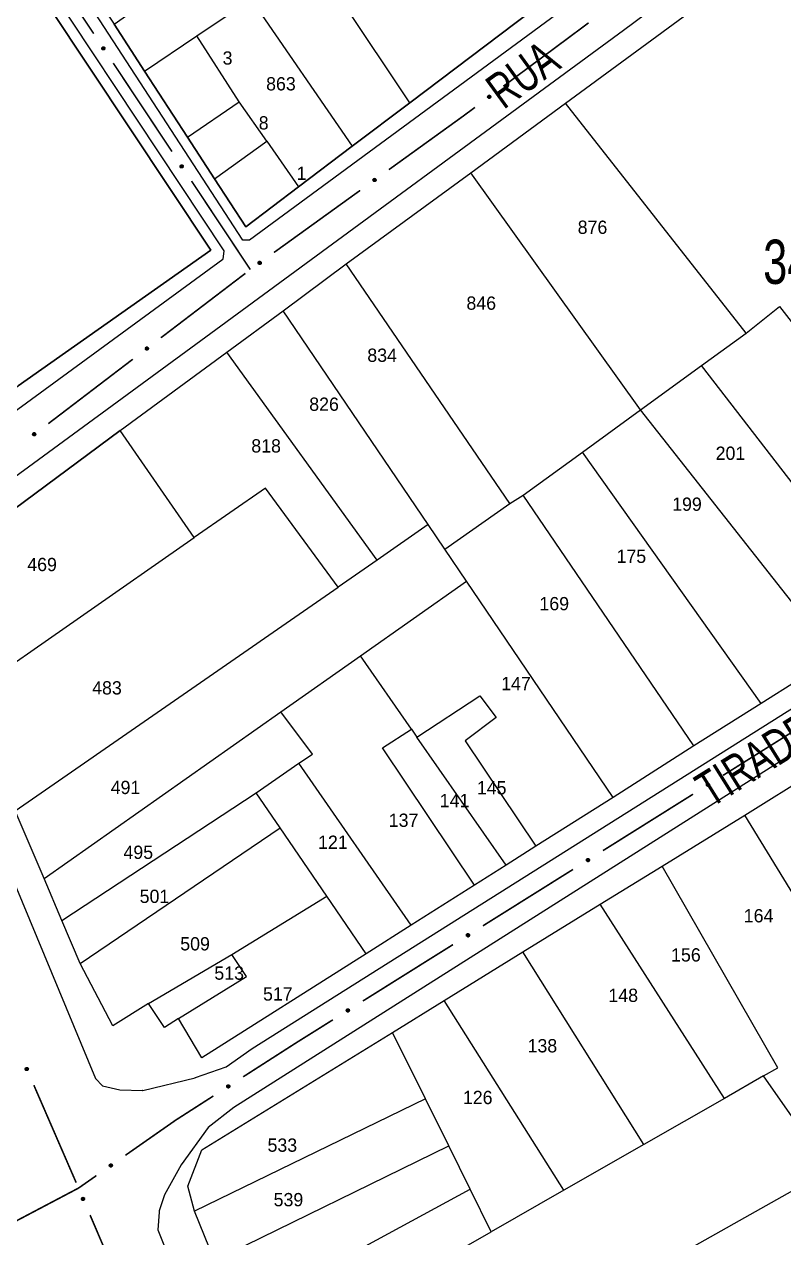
# Model space of a CAD drawing. Extents: x 200123 to 201542, y 4839549 to 4841240.
# Drawn here: x 200761.6 to 200847.4, y 4839656.7 to 4839793.9 of the extents above; entities that cross this region are included whole.
import ezdxf
from ezdxf.enums import TextEntityAlignment as Align

# ---------------------------------------------------------------- set-up
doc = ezdxf.new("R2010")
doc.units = 0
doc.header["$LTSCALE"] = 1.5
doc.header["$MEASUREMENT"] = 0
for name, color, linetype in [('CD_MALHA_LOTES', 7, 'CONTINUOUS'), ('CD_TXT_QUADRA', 2, 'CONTINUOUS'), ('RU-QUADRA', 210, 'CONTINUOUS'), ('SV-EIXO-RUA-PAV', 20, 'CONTINUOUS'), ('SV-RUA-PAVIM', 7, 'CONTINUOUS'), ('SV-TXT-RUA-PAV', 7, 'CONTINUOUS'), ('Th_NmrPort', 1, 'CONTINUOUS')]:
    doc.layers.add(name, color=color, linetype=linetype)
doc.styles.add('ARIAL', font='ARIAL.SHX')

msp = doc.modelspace()

# ---------------------------------------------------------------- linework, layer by layer
at = {"layer": 'CD_MALHA_LOTES', "linetype": 'Continuous', "flags": 128}
for points in [[(200805.17, 4839785.02), (200775, 4839830.28)], [(200829.2, 4839803.2), (200805.17, 4839785.02)], [(200759.86, 4839802.81), (200782.7, 4839768.37), (200760.93, 4839753.02)], [(200771.78, 4839793.89), (200783.49, 4839802.2)], [(200822.74, 4839784.98), (200844.66, 4839801.11)], [(200781.13, 4839792.6), (200787.24, 4839796.74)], [(200787.24, 4839796.74), (200798.67, 4839780.11)], [(200775.22, 4839788.59), (200771.78, 4839793.89)], [(200775.22, 4839788.59), (200781.13, 4839792.6)], [(200785.91, 4839785.11), (200781.13, 4839792.6)], [(200780.07, 4839781.13), (200775.22, 4839788.59)], [(200780.07, 4839781.13), (200785.91, 4839785.11)], [(200789.01, 4839780.68), (200785.91, 4839785.11)], [(200805.17, 4839785.02), (200798.67, 4839780.11)], [(200812.06, 4839777.12), (200822.74, 4839784.98)], [(200843.16, 4839758.97), (200822.74, 4839784.98)], [(200783.13, 4839776.42), (200780.07, 4839781.13)], [(200783.13, 4839776.42), (200789.01, 4839780.68)], [(200789.01, 4839780.68), (200792.61, 4839775.52)], [(200798.67, 4839780.11), (200792.61, 4839775.52)], [(200797.99, 4839766.83), (200812.06, 4839777.12)], [(200831.24, 4839750.3), (200812.06, 4839777.12)], [(200792.61, 4839775.52), (200786.65, 4839771.01), (200783.13, 4839776.42)], [(200790.86, 4839761.51), (200797.99, 4839766.83)], [(200816.45, 4839739.73), (200797.99, 4839766.83)], [(200843.16, 4839758.97), (200846.94, 4839761.99), (200869.6, 4839732.79)], [(200784.52, 4839756.84), (200790.86, 4839761.51)], [(200807.23, 4839737.34), (200790.86, 4839761.51)], [(200838.13, 4839755.31), (200843.16, 4839758.97)], [(200772.48, 4839747.97), (200784.52, 4839756.84)], [(200801.47, 4839733.34), (200784.52, 4839756.84)], [(200831.24, 4839750.3), (200838.13, 4839755.31)], [(200860.15, 4839726.8), (200838.13, 4839755.31)], [(200824.67, 4839745.52), (200831.24, 4839750.3)], [(200853.19, 4839722.39), (200831.24, 4839750.3)], [(200772.48, 4839747.97), (200749.66, 4839731.08), (200755.12, 4839717.96)], [(200780.82, 4839735.87), (200772.48, 4839747.97)], [(200817.96, 4839740.68), (200824.67, 4839745.52)], [(200844.86, 4839717.11), (200824.67, 4839745.52)], [(200797.07, 4839730.29), (200788.86, 4839741.47), (200780.82, 4839735.87)], [(200816.45, 4839739.73), (200817.96, 4839740.68)], [(200837.26, 4839712.35), (200817.96, 4839740.68)], [(200809.11, 4839734.57), (200816.45, 4839739.73)], [(200807.23, 4839737.34), (200801.47, 4839733.34)], [(200809.11, 4839734.57), (200807.23, 4839737.34)], [(200755.12, 4839717.96), (200780.82, 4839735.87)], [(200811.57, 4839730.94), (200809.11, 4839734.57)], [(200801.47, 4839733.34), (200797.07, 4839730.29)], [(200760.61, 4839705.01), (200797.07, 4839730.29)], [(200799.6, 4839722.51), (200811.57, 4839730.94)], [(200828.12, 4839706.5), (200811.57, 4839730.94)], [(200790.59, 4839716.17), (200799.6, 4839722.51)], [(200805.35, 4839714.23), (200799.6, 4839722.51)], [(200853.19, 4839722.39), (200844.86, 4839717.11)], [(200805.98, 4839713.33), (200813.09, 4839717.99), (200814.94, 4839715.53), (200811.43, 4839712.9), (200819.42, 4839700.99)], [(200844.86, 4839717.11), (200837.26, 4839712.35)], [(200763.86, 4839697.34), (200790.59, 4839716.17)], [(200794.2, 4839711.4), (200790.59, 4839716.17)], [(200812.47, 4839696.59), (200802.09, 4839712.12), (200805.35, 4839714.23)], [(200805.35, 4839714.23), (200805.98, 4839713.33)], [(200816.04, 4839698.85), (200805.98, 4839713.33)], [(200792.65, 4839710.37), (200794.2, 4839711.4)], [(200837.26, 4839712.35), (200828.12, 4839706.5)], [(200787.82, 4839707.05), (200792.65, 4839710.37)], [(200805.32, 4839692.06), (200792.65, 4839710.37)], [(200842.99, 4839704.52), (200850.71, 4839709.34)], [(200765.88, 4839692.59), (200787.82, 4839707.05)], [(200790.53, 4839703.08), (200787.82, 4839707.05)], [(200828.12, 4839706.5), (200819.42, 4839700.99)], [(200763.86, 4839697.34), (200760.61, 4839705.01)], [(200833.66, 4839698.76), (200842.99, 4839704.52)], [(200861.77, 4839673.89), (200842.99, 4839704.52)], [(200767.94, 4839687.74), (200790.53, 4839703.08)], [(200795.81, 4839695.34), (200790.53, 4839703.08)], [(200819.42, 4839700.99), (200816.04, 4839698.85)], [(200816.04, 4839698.85), (200812.47, 4839696.59)], [(200826.68, 4839694.45), (200833.66, 4839698.76)], [(200846.74, 4839675.96), (200833.66, 4839698.76)], [(200765.88, 4839692.59), (200763.86, 4839697.34)], [(200812.47, 4839696.59), (200805.32, 4839692.06)], [(200785.08, 4839688.77), (200795.81, 4839695.34)], [(200800.25, 4839688.84), (200795.81, 4839695.34)], [(200817.94, 4839689.06), (200826.68, 4839694.45)], [(200840.7, 4839672.5), (200826.68, 4839694.45)], [(200767.94, 4839687.74), (200765.88, 4839692.59)], [(200805.32, 4839692.06), (200800.25, 4839688.84)], [(200809.04, 4839683.56), (200817.94, 4839689.06)], [(200831.59, 4839667.29), (200817.94, 4839689.06)], [(200771.63, 4839680.68), (200767.94, 4839687.74)], [(200775.66, 4839683.23), (200785.08, 4839688.77)], [(200800.25, 4839688.84), (200781.7, 4839677.09), (200779.05, 4839681.51)], [(200779.05, 4839681.51), (200786.74, 4839686.27), (200785.08, 4839688.77)], [(200803.21, 4839679.96), (200809.04, 4839683.56)], [(200822.56, 4839662.12), (200809.04, 4839683.56)], [(200775.66, 4839683.23), (200771.63, 4839680.68)], [(200779.05, 4839681.51), (200777.46, 4839680.52), (200775.66, 4839683.23)], [(200780.84, 4839659.75), (200780.1, 4839662.56), (200781.68, 4839666.67), (200803.21, 4839679.96)], [(200806.94, 4839672.43), (200803.21, 4839679.96)], [(200845.13, 4839675.04), (200846.74, 4839675.96)], [(200845.13, 4839675.04), (200840.7, 4839672.5)], [(200849.14, 4839669.28), (200845.13, 4839675.04)], [(200806.94, 4839672.43), (200780.84, 4839659.75)], [(200809.57, 4839667.12), (200806.94, 4839672.43)], [(200840.7, 4839672.5), (200831.59, 4839667.29)], [(200783.1, 4839654.16), (200809.57, 4839667.12)], [(200811.98, 4839662.25), (200809.57, 4839667.12)], [(200831.59, 4839667.29), (200822.56, 4839662.12)], [(200792.22, 4839630.43), (200851.44, 4839663.77)], [(200785.64, 4839647.91), (200811.98, 4839662.25)], [(200814.37, 4839657.43), (200811.98, 4839662.25)], [(200822.56, 4839662.12), (200814.37, 4839657.43)], [(200783.1, 4839654.16), (200780.84, 4839659.75)], [(200787.79, 4839642.21), (200814.37, 4839657.43)]]:
    msp.add_lwpolyline(points, dxfattribs=at)
at = {"layer": 'RU-QUADRA', "linetype": 'Continuous', "flags": 128}
for points in [[(200693.38, 4839808.17), (200707.76, 4839788.04), (200709.62, 4839785.43), (200714.37, 4839778.78), (200717.16, 4839774.89), (200721.98, 4839768.14), (200727.02, 4839761.08), (200731.84, 4839754.34), (200736.81, 4839747.38), (200742.22, 4839739.81), (200760.93, 4839753.02), (200782.7, 4839768.37), (200759.86, 4839802.81)], [(200770.52, 4839795.83), (200771.78, 4839793.89), (200775.22, 4839788.59), (200780.07, 4839781.13), (200783.13, 4839776.42), (200786.65, 4839771.01), (200792.61, 4839775.52), (200798.67, 4839780.11), (200805.17, 4839785.02), (200829.2, 4839803.2)], [(200749.66, 4839731.08), (200772.48, 4839747.97), (200784.52, 4839756.84), (200790.86, 4839761.51), (200797.99, 4839766.83), (200812.06, 4839777.12), (200822.74, 4839784.98), (200844.66, 4839801.11)], [(200904.74, 4839755.06), (200897.48, 4839750.46), (200888.96, 4839745.06), (200869.6, 4839732.79), (200860.15, 4839726.8), (200853.19, 4839722.39), (200844.86, 4839717.11), (200837.26, 4839712.35), (200828.12, 4839706.5), (200819.42, 4839700.99), (200816.04, 4839698.85), (200812.47, 4839696.59), (200805.32, 4839692.06), (200800.25, 4839688.84), (200781.7, 4839677.09), (200779.05, 4839681.51), (200777.46, 4839680.52), (200775.66, 4839683.23), (200771.63, 4839680.68), (200767.94, 4839687.74), (200765.88, 4839692.59), (200763.86, 4839697.34), (200760.61, 4839705.01)], [(200783.1, 4839654.16), (200780.84, 4839659.75), (200780.1, 4839662.56), (200781.68, 4839666.67), (200803.21, 4839679.96), (200809.04, 4839683.56), (200817.94, 4839689.06), (200826.68, 4839694.45), (200833.66, 4839698.76), (200842.99, 4839704.52), (200850.71, 4839709.34), (200862.02, 4839716.42), (200878.21, 4839726.54), (200889.87, 4839733.83), (200904.31, 4839742.84)]]:
    msp.add_lwpolyline(points, dxfattribs=at)
at = {"layer": 'SV-EIXO-RUA-PAV', "const_width": 0.18}
for points in [[(200769.468887, 4839792.835043), (200762.83472, 4839802.834434)], [(200825.361718, 4839794.054337), (200815.735693, 4839786.889168)], [(200778.314444, 4839779.502522), (200771.680276, 4839789.501913)], [(200811.724849, 4839783.903681), (200811.29, 4839783.58)], [(200812.527018, 4839784.500779), (200811.724849, 4839783.903681)], [(200811.29, 4839783.58), (200802.809119, 4839777.460972)], [(200787.16, 4839766.17), (200780.525833, 4839776.169391)], [(200799.565303, 4839775.120532), (200789.833857, 4839768.09921)], [(200786.601365, 4839765.743515), (200777.063252, 4839758.46173)], [(200773.883881, 4839756.034468), (200764.345768, 4839748.752683)], [(200840.541342, 4839709.001542), (200850.706887, 4839715.378194)], [(200826.987282, 4839700.499339), (200837.152827, 4839706.875991)], [(200821.6, 4839697.12), (200823.598767, 4839698.373788)], [(200813.431282, 4839692.000229), (200821.057251, 4839696.779831)], [(200821.057251, 4839696.779831), (200821.6, 4839697.12)], [(200799.874003, 4839683.503159), (200810.041962, 4839689.875962)], [(200792.37, 4839678.8), (200796.484684, 4839681.378892)], [(200786.359669, 4839674.938417), (200792.248899, 4839678.722194)], [(200792.248899, 4839678.722194), (200792.37, 4839678.8)], [(200767.49053, 4839662.981083), (200762.714259, 4839673.98959)], [(200778.72, 4839670.03), (200782.994394, 4839672.776259)], [(200777.966725, 4839669.502845), (200778.72, 4839670.03)], [(200773.050912, 4839666.062673), (200777.966725, 4839669.502845)], [(200767.76, 4839662.36), (200769.773703, 4839663.769225)], [(200759.321313, 4839657.905607), (200767.280526, 4839662.106908)], [(200767.280526, 4839662.106908), (200767.76, 4839662.36)], [(200773.783493, 4839648.270599), (200769.066269, 4839659.304538)]]:
    msp.add_lwpolyline(points, dxfattribs=at)
at = {"layer": 'SV-EIXO-RUA-PAV'}
for points in [[(200770.562287, 4839790.987894), (200770.514217, 4839790.996912), (200770.474748, 4839791.014492), (200770.446048, 4839791.03863), (200770.426249, 4839791.066573), (200770.409214, 4839791.097441), (200770.398905, 4839791.132352), (200770.396046, 4839791.173634), (200770.404754, 4839791.221918), (200770.42542, 4839791.261167), (200770.44758, 4839791.290569), (200770.475528, 4839791.312892), (200770.505792, 4839791.328939), (200770.54241, 4839791.338448), (200770.584273, 4839791.340937), (200770.632613, 4839791.331006), (200770.671189, 4839791.313505), (200770.698336, 4839791.289429), (200770.720599, 4839791.26119), (200770.737614, 4839791.229467), (200770.747536, 4839791.19514), (200770.749966, 4839791.152985), (200770.739531, 4839791.105404), (200770.722516, 4839791.066729), (200770.698827, 4839791.039252), (200770.670532, 4839791.017959), (200770.639779, 4839791.000496), (200770.605117, 4839790.988672), (200770.562287, 4839790.987894)], [(200814.31234, 4839785.692462), (200814.305934, 4839785.643975), (200814.290514, 4839785.603612), (200814.267963, 4839785.57365), (200814.241132, 4839785.552369), (200814.21123, 4839785.533689), (200814.176928, 4839785.521507), (200814.135861, 4839785.51642), (200814.087177, 4839785.522504), (200814.046868, 4839785.541019), (200814.01631, 4839785.561555), (200813.992509, 4839785.588256), (200813.974849, 4839785.617608), (200813.963373, 4839785.653658), (200813.958624, 4839785.695325), (200813.965927, 4839785.744131), (200813.981316, 4839785.783598), (200814.003889, 4839785.812006), (200814.030884, 4839785.835764), (200814.06164, 4839785.854469), (200814.09538, 4839785.866233), (200814.137342, 4839785.870939), (200814.185418, 4839785.863093), (200814.224956, 4839785.848193), (200814.253674, 4839785.826025), (200814.276466, 4839785.798922), (200814.295566, 4839785.769159), (200814.309247, 4839785.735187), (200814.31234, 4839785.692462)], [(200779.407843, 4839777.655372), (200779.359774, 4839777.66439), (200779.320304, 4839777.681971), (200779.291605, 4839777.706109), (200779.271806, 4839777.734051), (200779.25477, 4839777.76492), (200779.244461, 4839777.799831), (200779.241602, 4839777.841112), (200779.25031, 4839777.889396), (200779.270977, 4839777.928645), (200779.293136, 4839777.958048), (200779.321085, 4839777.980371), (200779.351349, 4839777.996417), (200779.387966, 4839778.005927), (200779.42983, 4839778.008416), (200779.478169, 4839777.998484), (200779.516746, 4839777.980984), (200779.543892, 4839777.956907), (200779.566156, 4839777.928668), (200779.58317, 4839777.896946), (200779.593092, 4839777.862618), (200779.595522, 4839777.820464), (200779.585088, 4839777.772882), (200779.568072, 4839777.734208), (200779.544384, 4839777.70673), (200779.516088, 4839777.685437), (200779.485335, 4839777.667974), (200779.450674, 4839777.656151), (200779.407843, 4839777.655372)], [(200801.368139, 4839776.285551), (200801.361013, 4839776.237164), (200801.344995, 4839776.197035), (200801.322001, 4839776.167411), (200801.294857, 4839776.146531), (200801.26468, 4839776.128298), (200801.230201, 4839776.116627), (200801.189063, 4839776.112151), (200801.140474, 4839776.118958), (200801.100445, 4839776.13807), (200801.070196, 4839776.159058), (200801.046794, 4839776.18611), (200801.029572, 4839776.215721), (200801.018634, 4839776.251937), (200801.014504, 4839776.293671), (200801.022532, 4839776.342363), (200801.038506, 4839776.381596), (200801.061498, 4839776.409666), (200801.088843, 4839776.43302), (200801.119873, 4839776.451266), (200801.153785, 4839776.462527), (200801.195812, 4839776.466609), (200801.243766, 4839776.458049), (200801.283078, 4839776.442564), (200801.311464, 4839776.419971), (200801.33385, 4839776.392533), (200801.352506, 4839776.362489), (200801.365681, 4839776.328317), (200801.368139, 4839776.285551)], [(200788.392877, 4839766.923789), (200788.385751, 4839766.875402), (200788.369733, 4839766.835274), (200788.346739, 4839766.80565), (200788.319595, 4839766.78477), (200788.289419, 4839766.766536), (200788.254939, 4839766.754866), (200788.213801, 4839766.750389), (200788.165213, 4839766.757197), (200788.125183, 4839766.776308), (200788.094934, 4839766.797297), (200788.071532, 4839766.824348), (200788.05431, 4839766.853959), (200788.043372, 4839766.890176), (200788.039243, 4839766.931909), (200788.04727, 4839766.980601), (200788.063244, 4839767.019834), (200788.086237, 4839767.047904), (200788.113581, 4839767.071259), (200788.144612, 4839767.089504), (200788.178524, 4839767.100765), (200788.22055, 4839767.104847), (200788.268504, 4839767.096287), (200788.307817, 4839767.080802), (200788.336202, 4839767.05821), (200788.358589, 4839767.030771), (200788.377244, 4839767.000727), (200788.390419, 4839766.966556), (200788.392877, 4839766.923789)], [(200775.654568, 4839757.24779), (200775.648753, 4839757.199228), (200775.633825, 4839757.158681), (200775.611641, 4839757.128446), (200775.58507, 4839757.106841), (200775.555398, 4839757.087798), (200775.521246, 4839757.0752), (200775.480245, 4839757.069613), (200775.43149, 4839757.075105), (200775.390958, 4839757.093127), (200775.360153, 4839757.113291), (200775.336028, 4839757.139699), (200775.318013, 4839757.168834), (200775.306099, 4839757.204742), (200775.300844, 4839757.246349), (200775.307552, 4839757.29524), (200775.32246, 4839757.33489), (200775.344685, 4839757.363571), (200775.371389, 4839757.387657), (200775.401915, 4839757.406734), (200775.43551, 4839757.418908), (200775.477411, 4839757.424124), (200775.525579, 4839757.416863), (200775.565295, 4839757.402446), (200775.594281, 4839757.380629), (200775.617401, 4839757.353806), (200775.636862, 4839757.324277), (200775.650955, 4839757.290474), (200775.654568, 4839757.24779)], [(200762.926693, 4839747.541687), (200762.917919, 4839747.493572), (200762.90054, 4839747.454014), (200762.876548, 4839747.425192), (200762.848707, 4839747.405251), (200762.817926, 4839747.388059), (200762.783068, 4839747.377572), (200762.741801, 4839747.374503), (200762.693473, 4839747.382965), (200762.65412, 4839747.403432), (200762.624605, 4839747.425441), (200762.60214, 4839747.453276), (200762.585939, 4839747.483458), (200762.576244, 4839747.520027), (200762.573542, 4839747.561877), (200762.583227, 4839747.610266), (200762.600531, 4839747.648931), (200762.624469, 4839747.6762), (200762.652595, 4839747.698607), (200762.68423, 4839747.715783), (200762.718507, 4839747.725879), (200762.760649, 4839747.728524), (200762.808282, 4839747.718332), (200762.847043, 4839747.701513), (200762.874641, 4839747.677964), (200762.896077, 4839747.649778), (200762.913696, 4839747.619114), (200762.925697, 4839747.584513), (200762.926693, 4839747.541687)], [(200838.666873, 4839707.955669), (200838.677116, 4839708.003493), (200838.695698, 4839708.0425), (200838.720561, 4839708.070574), (200838.749, 4839708.089653), (200838.780294, 4839708.105894), (200838.815456, 4839708.115308), (200838.856798, 4839708.117112), (200838.904844, 4839708.107174), (200838.943552, 4839708.085512), (200838.972379, 4839708.062609), (200838.993981, 4839708.0341), (200839.00925, 4839708.003436), (200839.017821, 4839707.966587), (200839.01924, 4839707.924674), (200839.008077, 4839707.876604), (200838.989597, 4839707.838487), (200838.964836, 4839707.811964), (200838.936037, 4839707.790429), (200838.90389, 4839707.77423), (200838.869321, 4839707.765188), (200838.827118, 4839707.763835), (200838.779819, 4839707.775481), (200838.741591, 4839707.793479), (200838.714728, 4839707.817861), (200838.694164, 4839707.846691), (200838.677492, 4839707.87788), (200838.666557, 4839707.912833), (200838.666873, 4839707.955669)], [(200825.112813, 4839699.453466), (200825.123056, 4839699.50129), (200825.141638, 4839699.540297), (200825.166501, 4839699.568371), (200825.19494, 4839699.58745), (200825.226234, 4839699.603691), (200825.261396, 4839699.613106), (200825.302738, 4839699.61491), (200825.350783, 4839699.604971), (200825.389492, 4839699.583309), (200825.418319, 4839699.560406), (200825.439921, 4839699.531897), (200825.45519, 4839699.501233), (200825.463761, 4839699.464384), (200825.46518, 4839699.422471), (200825.454017, 4839699.374401), (200825.435537, 4839699.336284), (200825.410776, 4839699.309761), (200825.381977, 4839699.288226), (200825.34983, 4839699.272027), (200825.31526, 4839699.262985), (200825.273058, 4839699.261632), (200825.225758, 4839699.273278), (200825.187531, 4839699.291276), (200825.160668, 4839699.315658), (200825.140104, 4839699.344489), (200825.123432, 4839699.375677), (200825.112497, 4839699.41063), (200825.112813, 4839699.453466)], [(200811.556417, 4839690.955066), (200811.566678, 4839691.002886), (200811.585276, 4839691.041886), (200811.610149, 4839691.06995), (200811.638596, 4839691.089019), (200811.669895, 4839691.105248), (200811.705061, 4839691.114649), (200811.746403, 4839691.116438), (200811.794445, 4839691.106481), (200811.833146, 4839691.084804), (200811.861964, 4839691.061891), (200811.883555, 4839691.033373), (200811.898812, 4839691.002703), (200811.907369, 4839690.965851), (200811.908773, 4839690.923938), (200811.897592, 4839690.875872), (200811.879097, 4839690.837762), (200811.854326, 4839690.811248), (200811.825519, 4839690.789724), (200811.793366, 4839690.773537), (200811.758793, 4839690.764508), (200811.71659, 4839690.763171), (200811.669295, 4839690.774835), (200811.631074, 4839690.792848), (200811.60422, 4839690.81724), (200811.583667, 4839690.846078), (200811.567007, 4839690.877273), (200811.556085, 4839690.91223), (200811.556417, 4839690.955066)], [(200797.999139, 4839682.457996), (200798.0094, 4839682.505816), (200798.027997, 4839682.544817), (200798.05287, 4839682.572881), (200798.081317, 4839682.591949), (200798.112616, 4839682.608179), (200798.147783, 4839682.61758), (200798.189125, 4839682.619368), (200798.237167, 4839682.609411), (200798.275867, 4839682.587734), (200798.304685, 4839682.564821), (200798.326276, 4839682.536303), (200798.341533, 4839682.505633), (200798.350091, 4839682.468782), (200798.351494, 4839682.426868), (200798.340313, 4839682.378802), (200798.321819, 4839682.340692), (200798.297047, 4839682.314179), (200798.26824, 4839682.292654), (200798.236087, 4839682.276468), (200798.201514, 4839682.267439), (200798.159311, 4839682.266102), (200798.112016, 4839682.277766), (200798.073795, 4839682.295778), (200798.046941, 4839682.320171), (200798.026389, 4839682.349008), (200798.009729, 4839682.380203), (200797.998807, 4839682.41516), (200797.999139, 4839682.457996)], [(200761.874416, 4839675.648717), (200761.828675, 4839675.666032), (200761.792904, 4839675.690267), (200761.768886, 4839675.719067), (200761.754299, 4839675.750051), (200761.742945, 4839675.783429), (200761.738923, 4839675.819608), (200761.743353, 4839675.860751), (200761.7604, 4839675.906757), (200761.787635, 4839675.94177), (200761.81461, 4839675.966827), (200761.846042, 4839675.983898), (200761.878653, 4839675.994384), (200761.916371, 4839675.997319), (200761.958022, 4839675.992423), (200762.003868, 4839675.974162), (200762.038774, 4839675.950162), (200762.061274, 4839675.921696), (200762.078236, 4839675.889987), (200762.089419, 4839675.855771), (200762.093162, 4839675.820235), (200762.088156, 4839675.778308), (200762.069533, 4839675.733297), (200762.045994, 4839675.698209), (200762.017851, 4839675.675315), (200761.986258, 4839675.659319), (200761.952917, 4839675.647524), (200761.916718, 4839675.641967), (200761.874416, 4839675.648717)], [(200784.496648, 4839673.872286), (200784.506372, 4839673.920218), (200784.52453, 4839673.959425), (200784.549087, 4839673.987766), (200784.577318, 4839674.007152), (200784.608433, 4839674.023732), (200784.643492, 4839674.033527), (200784.684811, 4839674.035779), (200784.732962, 4839674.026363), (200784.771903, 4839674.005121), (200784.800977, 4839673.982532), (200784.822886, 4839673.954259), (200784.838487, 4839673.923762), (200784.847457, 4839673.887008), (200784.84933, 4839673.845113), (200784.838689, 4839673.796925), (200784.820623, 4839673.758609), (200784.796151, 4839673.73182), (200784.767587, 4839673.709974), (200784.735618, 4839673.693428), (200784.701148, 4839673.684011), (200784.658963, 4839673.682201), (200784.61154, 4839673.693334), (200784.57312, 4839673.710916), (200784.545994, 4839673.735006), (200784.525119, 4839673.763611), (200784.50811, 4839673.794617), (200784.496796, 4839673.829449), (200784.496648, 4839673.872286)], [(200771.231474, 4839664.923757), (200771.239296, 4839664.972036), (200771.255891, 4839665.01193), (200771.279309, 4839665.041219), (200771.306752, 4839665.061706), (200771.337188, 4839665.079502), (200771.371832, 4839665.090675), (200771.41303, 4839665.094558), (200771.461515, 4839665.087051), (200771.501265, 4839665.067365), (200771.531209, 4839665.045943), (200771.554219, 4839665.018557), (200771.571012, 4839664.9887), (200771.581427, 4839664.95233), (200771.584954, 4839664.910541), (200771.576226, 4839664.86197), (200771.559688, 4839664.822971), (200771.536294, 4839664.795236), (200771.508615, 4839664.772278), (200771.477325, 4839664.754481), (200771.443254, 4839664.74371), (200771.401173, 4839664.740234), (200771.353348, 4839664.749484), (200771.314263, 4839664.765535), (200771.286206, 4839664.788534), (200771.264217, 4839664.816292), (200771.245996, 4839664.846602), (200771.233315, 4839664.880959), (200771.231474, 4839664.923757)], [(200768.235328, 4839660.968141), (200768.189681, 4839660.985701), (200768.15404, 4839661.010127), (200768.130177, 4839661.039055), (200768.115755, 4839661.070117), (200768.104581, 4839661.103556), (200768.100752, 4839661.139755), (200768.105403, 4839661.180874), (200768.122696, 4839661.226788), (200768.150118, 4839661.261654), (200768.177227, 4839661.286567), (200768.208751, 4839661.303469), (200768.241417, 4839661.313781), (200768.27915, 4839661.316514), (200768.320774, 4839661.311394), (200768.366522, 4839661.292887), (200768.401299, 4839661.268701), (200768.423646, 4839661.240114), (200768.440438, 4839661.208315), (200768.451437, 4839661.17404), (200768.45499, 4839661.138484), (200768.44976, 4839661.096585), (200768.430896, 4839661.051674), (200768.407169, 4839661.016712), (200768.378903, 4839660.99397), (200768.347225, 4839660.978143), (200768.313822, 4839660.966527), (200768.277594, 4839660.961164), (200768.235328, 4839660.968141)]]:
    msp.add_lwpolyline(points, close=True, dxfattribs=at)
for points in [[(200770.562287, 4839790.987894), (200770.396046, 4839791.173634)], [(200770.514217, 4839790.996912), (200770.398905, 4839791.132352)], [(200770.536303, 4839790.99387), (200770.401915, 4839791.147063)], [(200770.584736, 4839790.989978), (200770.403916, 4839791.195879)], [(200770.605117, 4839790.988672), (200770.404754, 4839791.221918)], [(200770.474748, 4839791.014492), (200770.409214, 4839791.097441)], [(200770.491674, 4839791.006837), (200770.409775, 4839791.108065)], [(200770.619951, 4839790.998604), (200770.417254, 4839791.237479)], [(200770.639779, 4839791.000496), (200770.42542, 4839791.261167)], [(200770.652149, 4839791.011778), (200770.437764, 4839791.270737)], [(200770.670532, 4839791.017959), (200770.44758, 4839791.290569)], [(200770.683603, 4839791.031009), (200770.464703, 4839791.30171)], [(200770.698827, 4839791.039252), (200770.475528, 4839791.312892)], [(200770.709394, 4839791.056308), (200770.492747, 4839791.318678)], [(200770.722516, 4839791.066729), (200770.505792, 4839791.328939)], [(200770.730659, 4839791.088429), (200770.52759, 4839791.330333)], [(200770.739531, 4839791.105404), (200770.54241, 4839791.338448)], [(200770.741351, 4839791.131548), (200770.565451, 4839791.337439)], [(200770.749966, 4839791.152985), (200770.584273, 4839791.340937)], [(200770.743724, 4839791.177336), (200770.613119, 4839791.329764)], [(200770.747536, 4839791.19514), (200770.632613, 4839791.331006)], [(200770.739646, 4839791.215568), (200770.655856, 4839791.31718)], [(200770.737614, 4839791.229467), (200770.671189, 4839791.313505)], [(200814.137342, 4839785.870939), (200813.958624, 4839785.695325)], [(200814.159213, 4839785.863496), (200813.963135, 4839785.67672)], [(200814.185418, 4839785.863093), (200813.963373, 4839785.653658)], [(200814.09538, 4839785.866233), (200813.965927, 4839785.744131)], [(200814.113364, 4839785.863389), (200813.968222, 4839785.724733)], [(200814.202848, 4839785.855151), (200813.972279, 4839785.639299)], [(200814.224956, 4839785.848193), (200813.974849, 4839785.617608)], [(200814.075408, 4839785.85725), (200813.978476, 4839785.768088)], [(200814.06164, 4839785.854469), (200813.981316, 4839785.783598)], [(200814.236072, 4839785.835654), (200813.9858, 4839785.605136)], [(200814.253674, 4839785.826025), (200813.992509, 4839785.588256)], [(200814.262728, 4839785.811269), (200814.00426, 4839785.578052)], [(200814.276466, 4839785.798922), (200814.01631, 4839785.561555)], [(200814.283632, 4839785.7809), (200814.036644, 4839785.552827)], [(200814.295566, 4839785.769159), (200814.046868, 4839785.541019)], [(200814.298528, 4839785.749462), (200814.070963, 4839785.534145)], [(200814.309247, 4839785.735187), (200814.087177, 4839785.522504)], [(200814.309045, 4839785.714765), (200814.113223, 4839785.523076)], [(200814.31234, 4839785.692462), (200814.135861, 4839785.51642)], [(200814.307778, 4839785.666192), (200814.162075, 4839785.523717)], [(200814.305934, 4839785.643975), (200814.176928, 4839785.521507)], [(200814.297243, 4839785.620928), (200814.200591, 4839785.533675)], [(200814.290514, 4839785.603612), (200814.21123, 4839785.533689)], [(200779.407843, 4839777.655372), (200779.241602, 4839777.841112)], [(200779.359774, 4839777.66439), (200779.244461, 4839777.799831)], [(200779.381859, 4839777.661348), (200779.247471, 4839777.814542)], [(200779.430292, 4839777.657456), (200779.249472, 4839777.863358)], [(200779.450674, 4839777.656151), (200779.25031, 4839777.889396)], [(200779.320304, 4839777.681971), (200779.25477, 4839777.76492)], [(200779.337231, 4839777.674315), (200779.255332, 4839777.775544)], [(200779.465507, 4839777.666082), (200779.26281, 4839777.904958)], [(200779.485335, 4839777.667974), (200779.270977, 4839777.928645)], [(200779.497705, 4839777.679256), (200779.283321, 4839777.938216)], [(200779.516088, 4839777.685437), (200779.293136, 4839777.958048)], [(200779.529159, 4839777.698487), (200779.31026, 4839777.969189)], [(200779.544384, 4839777.70673), (200779.321085, 4839777.980371)], [(200779.55495, 4839777.723786), (200779.338303, 4839777.986157)], [(200779.568072, 4839777.734208), (200779.351349, 4839777.996417)], [(200779.576215, 4839777.755907), (200779.373146, 4839777.997811)], [(200779.585088, 4839777.772882), (200779.387966, 4839778.005927)], [(200779.586908, 4839777.799027), (200779.411007, 4839778.004917)], [(200779.595522, 4839777.820464), (200779.42983, 4839778.008416)], [(200779.58928, 4839777.844814), (200779.458675, 4839777.997242)], [(200779.593092, 4839777.862618), (200779.478169, 4839777.998484)], [(200779.585202, 4839777.883047), (200779.501412, 4839777.984658)], [(200779.58317, 4839777.896946), (200779.516746, 4839777.980984)], [(200801.195812, 4839776.466609), (200801.014504, 4839776.293671)], [(200801.243766, 4839776.458049), (200801.018634, 4839776.251937)], [(200801.21757, 4839776.458842), (200801.018738, 4839776.275)], [(200801.153785, 4839776.462527), (200801.022532, 4839776.342363)], [(200801.171725, 4839776.459416), (200801.024538, 4839776.322932)], [(200801.261076, 4839776.449849), (200801.027325, 4839776.237447)], [(200801.283078, 4839776.442564), (200801.029572, 4839776.215721)], [(200801.133682, 4839776.453842), (200801.035435, 4839776.36613)], [(200801.119873, 4839776.451266), (200801.038506, 4839776.381596)], [(200801.294007, 4839776.429861), (200801.040337, 4839776.203088)], [(200801.311464, 4839776.419971), (200801.046794, 4839776.18611)], [(200801.320298, 4839776.405082), (200801.058392, 4839776.175732)], [(200801.33385, 4839776.392533), (200801.070196, 4839776.159058)], [(200801.340748, 4839776.374406), (200801.090398, 4839776.150029)], [(200801.352506, 4839776.362489), (200801.100445, 4839776.13807)], [(200801.355175, 4839776.34275), (200801.124435, 4839776.130839)], [(200801.365681, 4839776.328317), (200801.140474, 4839776.118958)], [(200801.365176, 4839776.3079), (200801.166526, 4839776.119142)], [(200801.368139, 4839776.285551), (200801.189063, 4839776.112151)], [(200801.363186, 4839776.259352), (200801.215383, 4839776.119058)], [(200801.361013, 4839776.237164), (200801.230201, 4839776.116627)], [(200801.35198, 4839776.214249), (200801.254042, 4839776.128443)], [(200801.344995, 4839776.197035), (200801.26468, 4839776.128298)], [(200788.22055, 4839767.104847), (200788.039243, 4839766.931909)], [(200788.268504, 4839767.096287), (200788.043372, 4839766.890176)], [(200788.242308, 4839767.09708), (200788.043477, 4839766.913239)], [(200788.178524, 4839767.100765), (200788.04727, 4839766.980601)], [(200788.196463, 4839767.097655), (200788.049276, 4839766.961171)], [(200788.285814, 4839767.088087), (200788.052063, 4839766.875685)], [(200788.307817, 4839767.080802), (200788.05431, 4839766.853959)], [(200788.15842, 4839767.09208), (200788.060174, 4839767.004368)], [(200788.144612, 4839767.089504), (200788.063244, 4839767.019834)], [(200788.318745, 4839767.068099), (200788.065075, 4839766.841326)], [(200788.336202, 4839767.05821), (200788.071532, 4839766.824348)], [(200788.345036, 4839767.04332), (200788.08313, 4839766.81397)], [(200788.358589, 4839767.030771), (200788.094934, 4839766.797297)], [(200788.365486, 4839767.012645), (200788.115136, 4839766.788267)], [(200788.377244, 4839767.000727), (200788.125183, 4839766.776308)], [(200788.379913, 4839766.980988), (200788.149173, 4839766.769077)], [(200788.390419, 4839766.966556), (200788.165213, 4839766.757197)], [(200788.389914, 4839766.946139), (200788.191264, 4839766.757381)], [(200788.392877, 4839766.923789), (200788.213801, 4839766.750389)], [(200788.387925, 4839766.89759), (200788.240121, 4839766.757296)], [(200788.385751, 4839766.875402), (200788.254939, 4839766.754866)], [(200788.376719, 4839766.852488), (200788.278781, 4839766.766681)], [(200788.369733, 4839766.835274), (200788.289419, 4839766.766536)], [(200775.477411, 4839757.424124), (200775.300844, 4839757.246349)], [(200775.499371, 4839757.416948), (200775.305581, 4839757.227799)], [(200775.525579, 4839757.416863), (200775.306099, 4839757.204742)], [(200775.43551, 4839757.418908), (200775.307552, 4839757.29524)], [(200775.453527, 4839757.416283), (200775.310082, 4839757.275871)], [(200775.543104, 4839757.409134), (200775.315179, 4839757.190492)], [(200775.565295, 4839757.402446), (200775.318013, 4839757.168834)], [(200775.415648, 4839757.409682), (200775.319809, 4839757.319347)], [(200775.401915, 4839757.406734), (200775.32246, 4839757.33489)], [(200775.576563, 4839757.390043), (200775.329115, 4839757.156497)], [(200775.594281, 4839757.380629), (200775.336028, 4839757.139699)], [(200775.603514, 4839757.365984), (200775.347903, 4839757.129639)], [(200775.617401, 4839757.353806), (200775.360153, 4839757.113291)], [(200775.624786, 4839757.335872), (200775.380592, 4839757.10481)], [(200775.636862, 4839757.324277), (200775.390958, 4839757.093127)], [(200775.640063, 4839757.304618), (200775.415135, 4839757.086547)], [(200775.650955, 4839757.290474), (200775.43149, 4839757.075105)], [(200775.651002, 4839757.270051), (200775.457527, 4839757.075993)], [(200775.654568, 4839757.24779), (200775.480245, 4839757.069613)], [(200775.650326, 4839757.221467), (200775.506368, 4839757.077229)], [(200775.648753, 4839757.199228), (200775.521246, 4839757.0752)], [(200775.640343, 4839757.176078), (200775.54476, 4839757.087655)], [(200775.633825, 4839757.158681), (200775.555398, 4839757.087798)], [(200762.760649, 4839747.728524), (200762.573542, 4839747.561877)], [(200762.808282, 4839747.718332), (200762.576244, 4839747.520027)], [(200762.782129, 4839747.720018), (200762.577136, 4839747.543073)], [(200762.718507, 4839747.725879), (200762.583227, 4839747.610266)], [(200762.825302, 4839747.709545), (200762.584435, 4839747.505248)], [(200762.73633, 4839747.722158), (200762.584569, 4839747.590779)], [(200762.847043, 4839747.701513), (200762.585939, 4839747.483458)], [(200762.857531, 4839747.688444), (200762.596267, 4839747.470465)], [(200762.698119, 4839747.717885), (200762.596935, 4839747.633579)], [(200762.68423, 4839747.715783), (200762.600531, 4839747.648931)], [(200762.874641, 4839747.677964), (200762.60214, 4839747.453276)], [(200762.882961, 4839747.662782), (200762.613377, 4839747.442508)], [(200762.896077, 4839747.649778), (200762.624605, 4839747.425441)], [(200762.902352, 4839747.631426), (200762.644487, 4839747.415727)], [(200762.913696, 4839747.619114), (200762.65412, 4839747.403432)], [(200762.91569, 4839747.599296), (200762.677849, 4839747.395386)], [(200762.925697, 4839747.584513), (200762.693473, 4839747.382965)], [(200762.924495, 4839747.564125), (200762.719516, 4839747.38226)], [(200762.926693, 4839747.541687), (200762.741801, 4839747.374503)], [(200762.920849, 4839747.515673), (200762.768341, 4839747.380507)], [(200762.917919, 4839747.493572), (200762.783068, 4839747.377572)], [(200762.90811, 4839747.470979), (200762.807299, 4839747.388566)], [(200762.90054, 4839747.454014), (200762.817926, 4839747.388059)], [(200838.666557, 4839707.912833), (200838.904844, 4839708.107174)], [(200838.666873, 4839707.955669), (200838.856798, 4839708.117112)], [(200838.668383, 4839707.933174), (200838.878835, 4839708.108677)], [(200838.673511, 4839707.981492), (200838.830086, 4839708.111924)], [(200838.676107, 4839707.89775), (200838.920081, 4839708.094281)], [(200838.677116, 4839708.003493), (200838.815456, 4839708.115308)], [(200838.677492, 4839707.87788), (200838.943552, 4839708.085512)], [(200838.687613, 4839708.025775), (200838.7909, 4839708.105062)], [(200838.688454, 4839707.865226), (200838.952804, 4839708.072928)], [(200838.694164, 4839707.846691), (200838.972379, 4839708.062609)], [(200838.695698, 4839708.0425), (200838.780294, 4839708.105894)], [(200838.706876, 4839707.833291), (200838.983079, 4839708.045207)], [(200838.714728, 4839707.817861), (200838.993981, 4839708.0341)], [(200838.731508, 4839707.806863), (200838.999325, 4839708.016739)], [(200838.741591, 4839707.793479), (200839.00925, 4839708.003436)], [(200838.763075, 4839707.784785), (200839.010086, 4839707.981609)], [(200838.779819, 4839707.775481), (200839.017821, 4839707.966587)], [(200838.805908, 4839707.772994), (200839.016223, 4839707.943579)], [(200838.827118, 4839707.763835), (200839.01924, 4839707.924674)], [(200838.85162, 4839707.769453), (200839.007333, 4839707.896123)], [(200838.869321, 4839707.765188), (200839.008077, 4839707.876604)], [(200838.889944, 4839707.772553), (200838.993662, 4839707.853721)], [(200838.90389, 4839707.77423), (200838.989597, 4839707.838487)], [(200825.112497, 4839699.41063), (200825.350783, 4839699.604971)], [(200825.112813, 4839699.453466), (200825.302738, 4839699.61491)], [(200825.114323, 4839699.430971), (200825.324775, 4839699.606474)], [(200825.119451, 4839699.479289), (200825.276026, 4839699.609721)], [(200825.122047, 4839699.395547), (200825.36602, 4839699.592078)], [(200825.123056, 4839699.50129), (200825.261396, 4839699.613106)], [(200825.123432, 4839699.375677), (200825.389492, 4839699.583309)], [(200825.133553, 4839699.523572), (200825.23684, 4839699.602859)], [(200825.134394, 4839699.363023), (200825.398744, 4839699.570725)], [(200825.140104, 4839699.344489), (200825.418319, 4839699.560406)], [(200825.141638, 4839699.540297), (200825.226234, 4839699.603691)], [(200825.152816, 4839699.331088), (200825.429019, 4839699.543004)], [(200825.160668, 4839699.315658), (200825.439921, 4839699.531897)], [(200825.177448, 4839699.30466), (200825.445265, 4839699.514536)], [(200825.187531, 4839699.291276), (200825.45519, 4839699.501233)], [(200825.209015, 4839699.282582), (200825.456026, 4839699.479407)], [(200825.225758, 4839699.273278), (200825.463761, 4839699.464384)], [(200825.251848, 4839699.270791), (200825.462163, 4839699.441376)], [(200825.273058, 4839699.261632), (200825.46518, 4839699.422471)], [(200825.29756, 4839699.26725), (200825.453273, 4839699.39392)], [(200825.31526, 4839699.262985), (200825.454017, 4839699.374401)], [(200825.335884, 4839699.270351), (200825.439602, 4839699.351519)], [(200825.34983, 4839699.272027), (200825.435537, 4839699.336284)], [(200811.556085, 4839690.91223), (200811.794445, 4839691.106481)], [(200811.556417, 4839690.955066), (200811.746403, 4839691.116438)], [(200811.557919, 4839690.932571), (200811.768437, 4839691.107994)], [(200811.563065, 4839690.980886), (200811.71969, 4839691.111259)], [(200811.565629, 4839690.897144), (200811.809677, 4839691.093582)], [(200811.566678, 4839691.002886), (200811.705061, 4839691.114649)], [(200811.567007, 4839690.877273), (200811.833146, 4839691.084804)], [(200811.577184, 4839691.025164), (200811.680501, 4839691.104412)], [(200811.577965, 4839690.864615), (200811.842393, 4839691.072216)], [(200811.583667, 4839690.846078), (200811.861964, 4839691.061891)], [(200811.585276, 4839691.041886), (200811.669895, 4839691.105248)], [(200811.596374, 4839690.832673), (200811.872657, 4839691.044484)], [(200811.60422, 4839690.81724), (200811.883555, 4839691.033373)], [(200811.620996, 4839690.806235), (200811.888893, 4839691.01601)], [(200811.631074, 4839690.792848), (200811.898812, 4839691.002703)], [(200811.652555, 4839690.784145), (200811.89964, 4839690.980877)], [(200811.669295, 4839690.774835), (200811.907369, 4839690.965851)], [(200811.695383, 4839690.772339), (200811.905763, 4839690.942844)], [(200811.71659, 4839690.763171), (200811.908773, 4839690.923938)], [(200811.741094, 4839690.76878), (200811.896855, 4839690.895391)], [(200811.758793, 4839690.764508), (200811.897592, 4839690.875872)], [(200811.779419, 4839690.771866), (200811.883168, 4839690.852995)], [(200811.793366, 4839690.773537), (200811.879097, 4839690.837762)], [(200797.998807, 4839682.41516), (200798.237167, 4839682.609411)], [(200797.999139, 4839682.457996), (200798.189125, 4839682.619368)], [(200798.00064, 4839682.435501), (200798.211158, 4839682.610924)], [(200798.005786, 4839682.483817), (200798.162411, 4839682.614189)], [(200798.008351, 4839682.400074), (200798.252399, 4839682.596512)], [(200798.0094, 4839682.505816), (200798.147783, 4839682.61758)], [(200798.009729, 4839682.380203), (200798.275867, 4839682.587734)], [(200798.019905, 4839682.528094), (200798.123222, 4839682.607342)], [(200798.020686, 4839682.367546), (200798.285114, 4839682.575147)], [(200798.026389, 4839682.349008), (200798.304685, 4839682.564821)], [(200798.027997, 4839682.544817), (200798.112616, 4839682.608179)], [(200798.039095, 4839682.335604), (200798.315379, 4839682.547414)], [(200798.046941, 4839682.320171), (200798.326276, 4839682.536303)], [(200798.063717, 4839682.309166), (200798.331614, 4839682.518941)], [(200798.073795, 4839682.295778), (200798.341533, 4839682.505633)], [(200798.095277, 4839682.287076), (200798.342362, 4839682.483807)], [(200798.112016, 4839682.277766), (200798.350091, 4839682.468782)], [(200798.138105, 4839682.275269), (200798.348484, 4839682.445774)], [(200798.159311, 4839682.266102), (200798.351494, 4839682.426868)], [(200798.183815, 4839682.271711), (200798.339577, 4839682.398322)], [(200798.201514, 4839682.267439), (200798.340313, 4839682.378802)], [(200798.222141, 4839682.274796), (200798.325889, 4839682.355925)], [(200798.236087, 4839682.276468), (200798.321819, 4839682.340692)], [(200761.828675, 4839675.666032), (200761.738923, 4839675.819608)], [(200761.792904, 4839675.690267), (200761.742945, 4839675.783429)], [(200761.874416, 4839675.648717), (200761.743353, 4839675.860751)], [(200761.849884, 4839675.659161), (200761.744468, 4839675.833562)], [(200761.808224, 4839675.679759), (200761.745363, 4839675.79379)], [(200761.896882, 4839675.646829), (200761.755005, 4839675.881269)], [(200761.916718, 4839675.641967), (200761.7604, 4839675.906757)], [(200761.933065, 4839675.649141), (200761.775438, 4839675.919883)], [(200761.952917, 4839675.647524), (200761.787635, 4839675.94177)], [(200761.967075, 4839675.65646), (200761.801467, 4839675.949025)], [(200761.986258, 4839675.659319), (200761.81461, 4839675.966827)], [(200762.001416, 4839675.669872), (200761.833423, 4839675.974789)], [(200762.017851, 4839675.675315), (200761.846042, 4839675.983898)], [(200762.031247, 4839675.690252), (200761.864009, 4839675.986572)], [(200762.045994, 4839675.698209), (200761.878653, 4839675.994384)], [(200762.057819, 4839675.718142), (200761.900357, 4839675.991931)], [(200762.069533, 4839675.733297), (200761.916371, 4839675.997319)], [(200762.075913, 4839675.758716), (200761.938878, 4839675.992282)], [(200762.088156, 4839675.778308), (200761.958022, 4839675.992423)], [(200762.086285, 4839675.803376), (200761.984459, 4839675.97636)], [(200762.093162, 4839675.820235), (200762.003868, 4839675.974162)], [(200762.08898, 4839675.841731), (200762.024324, 4839675.956471)], [(200762.089419, 4839675.855771), (200762.038774, 4839675.950162)], [(200784.496648, 4839673.872286), (200784.684811, 4839674.035779)], [(200784.496796, 4839673.829449), (200784.732962, 4839674.026363)], [(200784.498402, 4839673.849809), (200784.706939, 4839674.027583)], [(200784.503005, 4839673.89818), (200784.658157, 4839674.030301)], [(200784.506372, 4839673.920218), (200784.643492, 4839674.033527)], [(200784.506509, 4839673.814471), (200784.748338, 4839674.013635)], [(200784.50811, 4839673.794617), (200784.771903, 4839674.005121)], [(200784.516627, 4839673.942613), (200784.619048, 4839674.023015)], [(200784.519208, 4839673.782083), (200784.781291, 4839673.992638)], [(200784.52453, 4839673.959425), (200784.608433, 4839674.023732)], [(200784.525119, 4839673.763611), (200784.800977, 4839673.982532)], [(200784.537975, 4839673.75035), (200784.811865, 4839673.965247)], [(200784.545994, 4839673.735006), (200784.822886, 4839673.954259)], [(200784.562892, 4839673.72419), (200784.828419, 4839673.936957)], [(200784.57312, 4839673.710916), (200784.838487, 4839673.923762)], [(200784.594697, 4839673.702455), (200784.83956, 4839673.901946)], [(200784.61154, 4839673.693334), (200784.847457, 4839673.887008)], [(200784.637655, 4839673.69113), (200784.846109, 4839673.863985)], [(200784.658963, 4839673.682201), (200784.84933, 4839673.845113)], [(200784.683402, 4839673.688084), (200784.837734, 4839673.816435)], [(200784.701148, 4839673.684011), (200784.838689, 4839673.796925)], [(200784.721691, 4839673.6916), (200784.824523, 4839673.773887)], [(200784.735618, 4839673.693428), (200784.820623, 4839673.758609)], [(200771.231474, 4839664.923757), (200771.41303, 4839665.094558)], [(200771.233315, 4839664.880959), (200771.461515, 4839665.087051)], [(200771.234114, 4839664.901367), (200771.435464, 4839665.087243)], [(200771.236803, 4839664.949882), (200771.386613, 4839665.088031)], [(200771.239296, 4839664.972036), (200771.371832, 4839665.090675)], [(200771.243612, 4839664.866377), (200771.477382, 4839665.074941)], [(200771.245996, 4839664.846602), (200771.501265, 4839665.067365)], [(200771.248658, 4839664.994818), (200771.347823, 4839665.079205)], [(200771.255891, 4839665.01193), (200771.337188, 4839665.079502)], [(200771.257581, 4839664.834516), (200771.511139, 4839665.055262)], [(200771.264217, 4839664.816292), (200771.531209, 4839665.045943)], [(200771.277587, 4839664.803549), (200771.542771, 4839665.029101)], [(200771.286206, 4839664.788534), (200771.554219, 4839665.018557)], [(200771.303519, 4839664.778394), (200771.56043, 4839665.001487)], [(200771.314263, 4839664.765535), (200771.571012, 4839664.9887)], [(200771.336158, 4839664.757933), (200771.572946, 4839664.966944)], [(200771.353348, 4839664.749484), (200771.581427, 4839664.95233)], [(200771.379529, 4839664.748314), (200771.58099, 4839664.929271)], [(200771.401173, 4839664.740234), (200771.584954, 4839664.910541)], [(200771.425361, 4839664.747079), (200771.574501, 4839664.881427)], [(200771.443254, 4839664.74371), (200771.576226, 4839664.86197)], [(200771.463481, 4839664.752105), (200771.562981, 4839664.838391)], [(200771.477325, 4839664.754481), (200771.559688, 4839664.822971)], [(200768.189681, 4839660.985701), (200768.100752, 4839661.139755)], [(200768.15404, 4839661.010127), (200768.104581, 4839661.103556)], [(200768.235328, 4839660.968141), (200768.105403, 4839661.180874)], [(200768.210852, 4839660.978716), (200768.106372, 4839661.15368)], [(200768.169303, 4839660.999537), (200768.107054, 4839661.113903)], [(200768.257784, 4839660.966133), (200768.117165, 4839661.20133)], [(200768.277594, 4839660.961164), (200768.122696, 4839661.226788)], [(200768.293978, 4839660.968251), (200768.137804, 4839661.239833)], [(200768.313822, 4839660.966527), (200768.150118, 4839661.261654)], [(200768.328027, 4839660.975387), (200768.163988, 4839661.268835)], [(200768.347225, 4839660.978143), (200768.177227, 4839661.286567)], [(200768.36244, 4839660.988615), (200768.196083, 4839661.294428)], [(200768.378903, 4839660.99397), (200768.208751, 4839661.303469)], [(200768.392379, 4839661.008835), (200768.226731, 4839661.306047)], [(200768.407169, 4839661.016712), (200768.241417, 4839661.313781)], [(200768.4191, 4839661.036583), (200768.263107, 4839661.311211)], [(200768.430896, 4839661.051674), (200768.27915, 4839661.316514)], [(200768.437411, 4839661.077059), (200768.301629, 4839661.311356)], [(200768.44976, 4839661.096585), (200768.320774, 4839661.311394)], [(200768.448022, 4839661.121663), (200768.347124, 4839661.29519)], [(200768.45499, 4839661.138484), (200768.366522, 4839661.292887)], [(200768.450923, 4839661.160003), (200768.386882, 4839661.275087)], [(200768.451437, 4839661.17404), (200768.401299, 4839661.268701)]]:
    msp.add_lwpolyline(points, dxfattribs=at)
at = {"layer": 'SV-RUA-PAVIM', "linetype": 'Continuous'}
for points in [[(200896.57, 4839897.57, 2.71), (200917.41, 4839870.34, 3.75), (200918.28, 4839868.94, 3.75), (200918.48, 4839867.51, 3.75), (200916.17, 4839864.45, 3.75), (200867.61, 4839828.32, 3.53), (200830.74, 4839801.68, 3.45), (200787.05, 4839769.5, 3.38), (200786.34, 4839769.51, 3.38), (200786.33, 4839769.51, 3.38), (200759.56, 4839810.72, 3.38), (200757.12, 4839809.15, 3.38)], [(200868.74, 4839822.52, 3.37), (200829.3, 4839793.18, 3.54), (200783.26, 4839759.37, 4.1), (200748.27, 4839733.69, 4.14), (200747.1, 4839732.2, 4.14), (200746.95, 4839730.72, 4.12), (200747.25, 4839728.98, 4.12), (200748.1, 4839726.66, 4.12), (200769.69, 4839674.74, 4.15), (200770.47, 4839673.93, 4.15), (200772.41, 4839673.48, 4.15), (200772.41, 4839673.47, 4.15), (200775.01, 4839673.39, 4.15), (200775, 4839673.39, 4.15), (200775.01, 4839673.39, 4.15), (200780.94, 4839674.81, 4.15), (200780.95, 4839674.84, 4.15), (200780.96, 4839674.84, 4.15), (200784.42, 4839676.07, 4.15), (200787.37, 4839678.15, 4.15), (200860.41, 4839724.18, 3.48), (200972.08, 4839793.98, 3.76)], [(200692.43, 4839811.55, 4.51), (200690.85, 4839810.31, 4.5), (200690.6, 4839809.24, 4.51), (200690.82, 4839808.09, 4.51), (200690.81, 4839808.09, 4.51), (200741.08, 4839738.82, 3.67), (200741.07, 4839738.81, 3.67), (200742.04, 4839737.72, 3.81), (200742.04, 4839737.71, 3.81), (200743.33, 4839737.53, 3.94), (200784.05, 4839767.33, 3.38), (200784.1, 4839767.36, 3.38), (200784.2, 4839768.27, 3.38), (200757.12, 4839809.15, 3.38)], [(200966.51, 4839785.4, 4.18), (200873.69, 4839727.49, 3.75), (200785.28, 4839671.45, 4.17), (200782.4, 4839669.19, 4.17), (200779.34, 4839665, 4.17), (200779.35, 4839665, 4.17), (200777.48, 4839661.61, 4.17), (200776.85, 4839659.79, 4.17), (200776.85, 4839659.64, 4.17), (200776.72, 4839657.65, 4.17), (200777.55, 4839655.57, 4.17), (200800.14, 4839601.03, 4.19), (200802.57, 4839595.89, 4.23), (200805.64, 4839595.66, 4.8), (200806.59, 4839596.07, 4.89), (200808.47, 4839597.03, 4.54), (200894.4, 4839644.48, 3.71), (200948.72, 4839672.89, 4.53)]]:
    msp.add_polyline3d(points, dxfattribs=at)

# ---------------------------------------------------------------- texts
at = {"layer": 'CD_TXT_QUADRA', "style": 'ARIAL', "width": 0.7}
msp.add_text('348834247', height=5, dxfattribs=at).set_placement((200845.08, 4839764.55))
at = {"layer": 'SV-TXT-RUA-PAV', "style": 'ARIAL', "width": 0.7}
for s, rotation, p in [('RUA', 36, (200815.75, 4839784.19)), ('TIRADENTES', 32, (200839.15, 4839705.27))]:
    msp.add_text(s, height=4, rotation=rotation, dxfattribs=at).set_placement(p)
at = {"layer": 'Th_NmrPort', "color": 1}
for s, p in [('3', (200784.029632, 4839790.081064)), ('863', (200788.940979, 4839787.166396)), ('8', (200788.109632, 4839782.751064)), ('1', (200792.379632, 4839777.051064)), ('876', (200824.130316, 4839770.952875)), ('846', (200811.56459, 4839762.379385)), ('834', (200800.37324, 4839756.489201)), ('826', (200793.815427, 4839750.956165)), ('818', (200787.270778, 4839746.244018)), ('201', (200839.707949, 4839745.414187)), ('199', (200834.799462, 4839739.654896)), ('175', (200828.516599, 4839733.764712)), ('469', (200761.968448, 4839732.83761)), ('169', (200819.810847, 4839728.412657)), ('483', (200769.298454, 4839718.897508)), ('147', (200815.491379, 4839719.381042)), ('491', (200771.392742, 4839707.640712)), ('145', (200812.742627, 4839707.600674)), ('141', (200808.554051, 4839706.160851)), ('137', (200802.79476, 4839703.93567)), ('121', (200794.810289, 4839701.448704)), ('495', (200772.832565, 4839700.310705)), ('501', (200774.665067, 4839695.336772)), ('164', (200842.888552, 4839693.142285)), ('509', (200779.246321, 4839689.97016)), ('156', (200834.680979, 4839688.716396)), ('513', (200783.098662, 4839686.658171)), ('517', (200788.596167, 4839684.302097)), ('148', (200827.600979, 4839684.146396)), ('138', (200818.470979, 4839678.446396)), ('126', (200811.168552, 4839672.602285)), ('533', (200789.101832, 4839667.214983)), ('539', (200789.791832, 4839661.054983))]:
    msp.add_text(s, height=1.5, dxfattribs=at).set_placement(p, align=Align.MIDDLE_LEFT)

doc.saveas('drawing.dxf')
